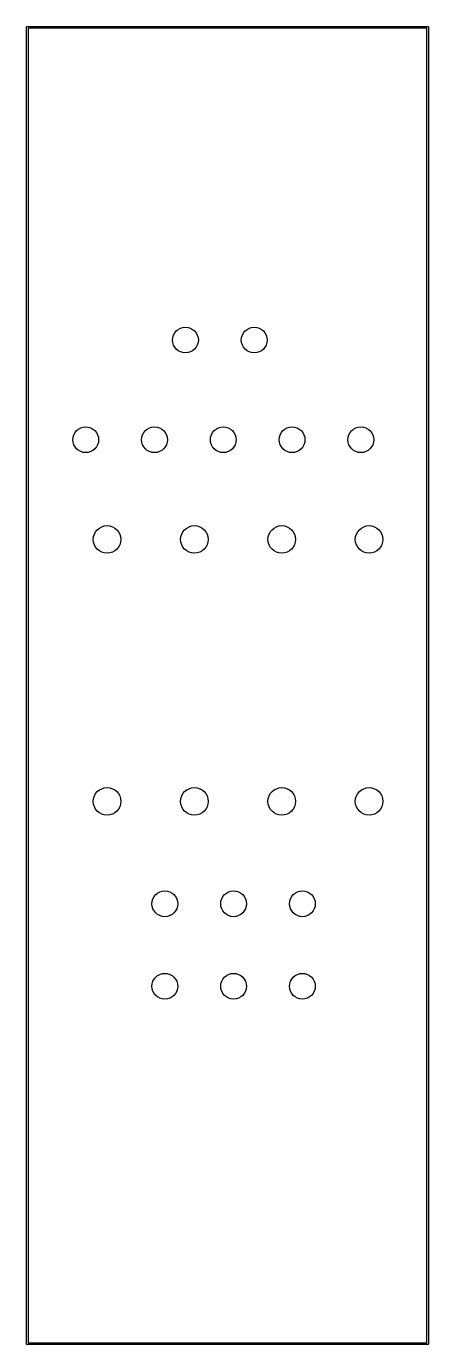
# Model space of a CAD drawing. Extents: x 144.8 to 156.5, y -78.8 to -40.5.
import ezdxf

# ---------------------------------------------------------------- set-up
doc = ezdxf.new("R2010")
doc.units = 0
doc.layers.add('BLACK', color=7, linetype='CONTINUOUS')

msp = doc.modelspace()

# ---------------------------------------------------------------- linework, layer by layer
at = {"layer": 'BLACK', "linetype": 'CONTINUOUS'}
for p, q in [((144.775, -40.5), (144.776903, -40.490433)), ((144.775, -78.8), (144.775, -40.5)), ((144.776903, -40.490433), (144.790433, -40.476903)), ((144.790433, -40.476903), (144.8, -40.475)), ((144.8, -40.475), (156.446071, -40.475)), ((144.825, -40.525), (144.825, -78.775)), ((156.421071, -40.525), (144.825, -40.525)), ((156.421071, -78.775), (156.421071, -40.525)), ((156.446071, -40.475), (156.455638, -40.476903)), ((156.455638, -40.476903), (156.469168, -40.490433)), ((156.469168, -40.490433), (156.471071, -40.5)), ((156.471071, -40.5), (156.471071, -78.8)), ((144.776903, -78.809567), (144.775, -78.8)), ((144.790433, -78.823097), (144.776903, -78.809567)), ((144.8, -78.825), (144.790433, -78.823097)), ((156.446071, -78.825), (144.8, -78.825)), ((144.825, -78.775), (156.421071, -78.775)), ((156.455638, -78.823097), (156.446071, -78.825)), ((156.469168, -78.809567), (156.455638, -78.823097)), ((156.471071, -78.8), (156.469168, -78.809567))]:
    msp.add_line(p, q, dxfattribs=at)
at = {"layer": 'BLACK'}
for centre, radius in [((149.4, -49.6), 0.375), ((149.4, -49.6), 0.375), ((151.4, -49.6), 0.375), ((151.4, -49.6), 0.375), ((146.5, -52.5), 0.375), ((146.5, -52.5), 0.375), ((148.5, -52.5), 0.375), ((148.5, -52.5), 0.375), ((148.5, -52.5), 0.375), ((148.5, -52.5), 0.375), ((150.5, -52.5), 0.375), ((150.5, -52.5), 0.375), ((150.5, -52.5), 0.375), ((150.5, -52.5), 0.375), ((152.5, -52.5), 0.375), ((152.5, -52.5), 0.375), ((152.5, -52.5), 0.375), ((152.5, -52.5), 0.375), ((154.5, -52.5), 0.375), ((154.5, -52.5), 0.375), ((147.12, -55.4), 0.4), ((147.12, -55.4), 0.4), ((149.66, -55.4), 0.4), ((149.66, -55.4), 0.4), ((152.2, -55.4), 0.4), ((152.2, -55.4), 0.4), ((154.74, -55.4), 0.4), ((154.74, -55.4), 0.4), ((147.12, -63.02), 0.4), ((147.12, -63.02), 0.4), ((149.66, -63.02), 0.4), ((149.66, -63.02), 0.4), ((152.2, -63.02), 0.4), ((152.2, -63.02), 0.4), ((154.74, -63.02), 0.4), ((154.74, -63.02), 0.4), ((148.8, -66), 0.375), ((148.8, -66), 0.375), ((150.8, -66), 0.375), ((150.8, -66), 0.375), ((152.8, -66), 0.375), ((152.8, -66), 0.375), ((148.8, -68.4), 0.375), ((148.8, -68.4), 0.375), ((150.8, -68.4), 0.375), ((150.8, -68.4), 0.375), ((152.8, -68.4), 0.375), ((152.8, -68.4), 0.375)]:
    msp.add_circle(centre, radius, dxfattribs=at)
at = {"layer": 'WHITE'}
for centre, radius in [((149.4, -49.6), 0.375), ((151.4, -49.6), 0.375), ((146.5, -52.5), 0.375), ((148.5, -52.5), 0.375), ((148.5, -52.5), 0.375), ((150.5, -52.5), 0.375), ((150.5, -52.5), 0.375), ((152.5, -52.5), 0.375), ((152.5, -52.5), 0.375), ((154.5, -52.5), 0.375), ((147.12, -55.4), 0.4), ((149.66, -55.4), 0.4), ((152.2, -55.4), 0.4), ((154.74, -55.4), 0.4), ((147.12, -63.02), 0.4), ((149.66, -63.02), 0.4), ((152.2, -63.02), 0.4), ((154.74, -63.02), 0.4), ((148.8, -66), 0.375), ((150.8, -66), 0.375), ((152.8, -66), 0.375), ((148.8, -68.4), 0.375), ((150.8, -68.4), 0.375), ((152.8, -68.4), 0.375)]:
    msp.add_circle(centre, radius, dxfattribs=at)

doc.saveas('drawing.dxf')
